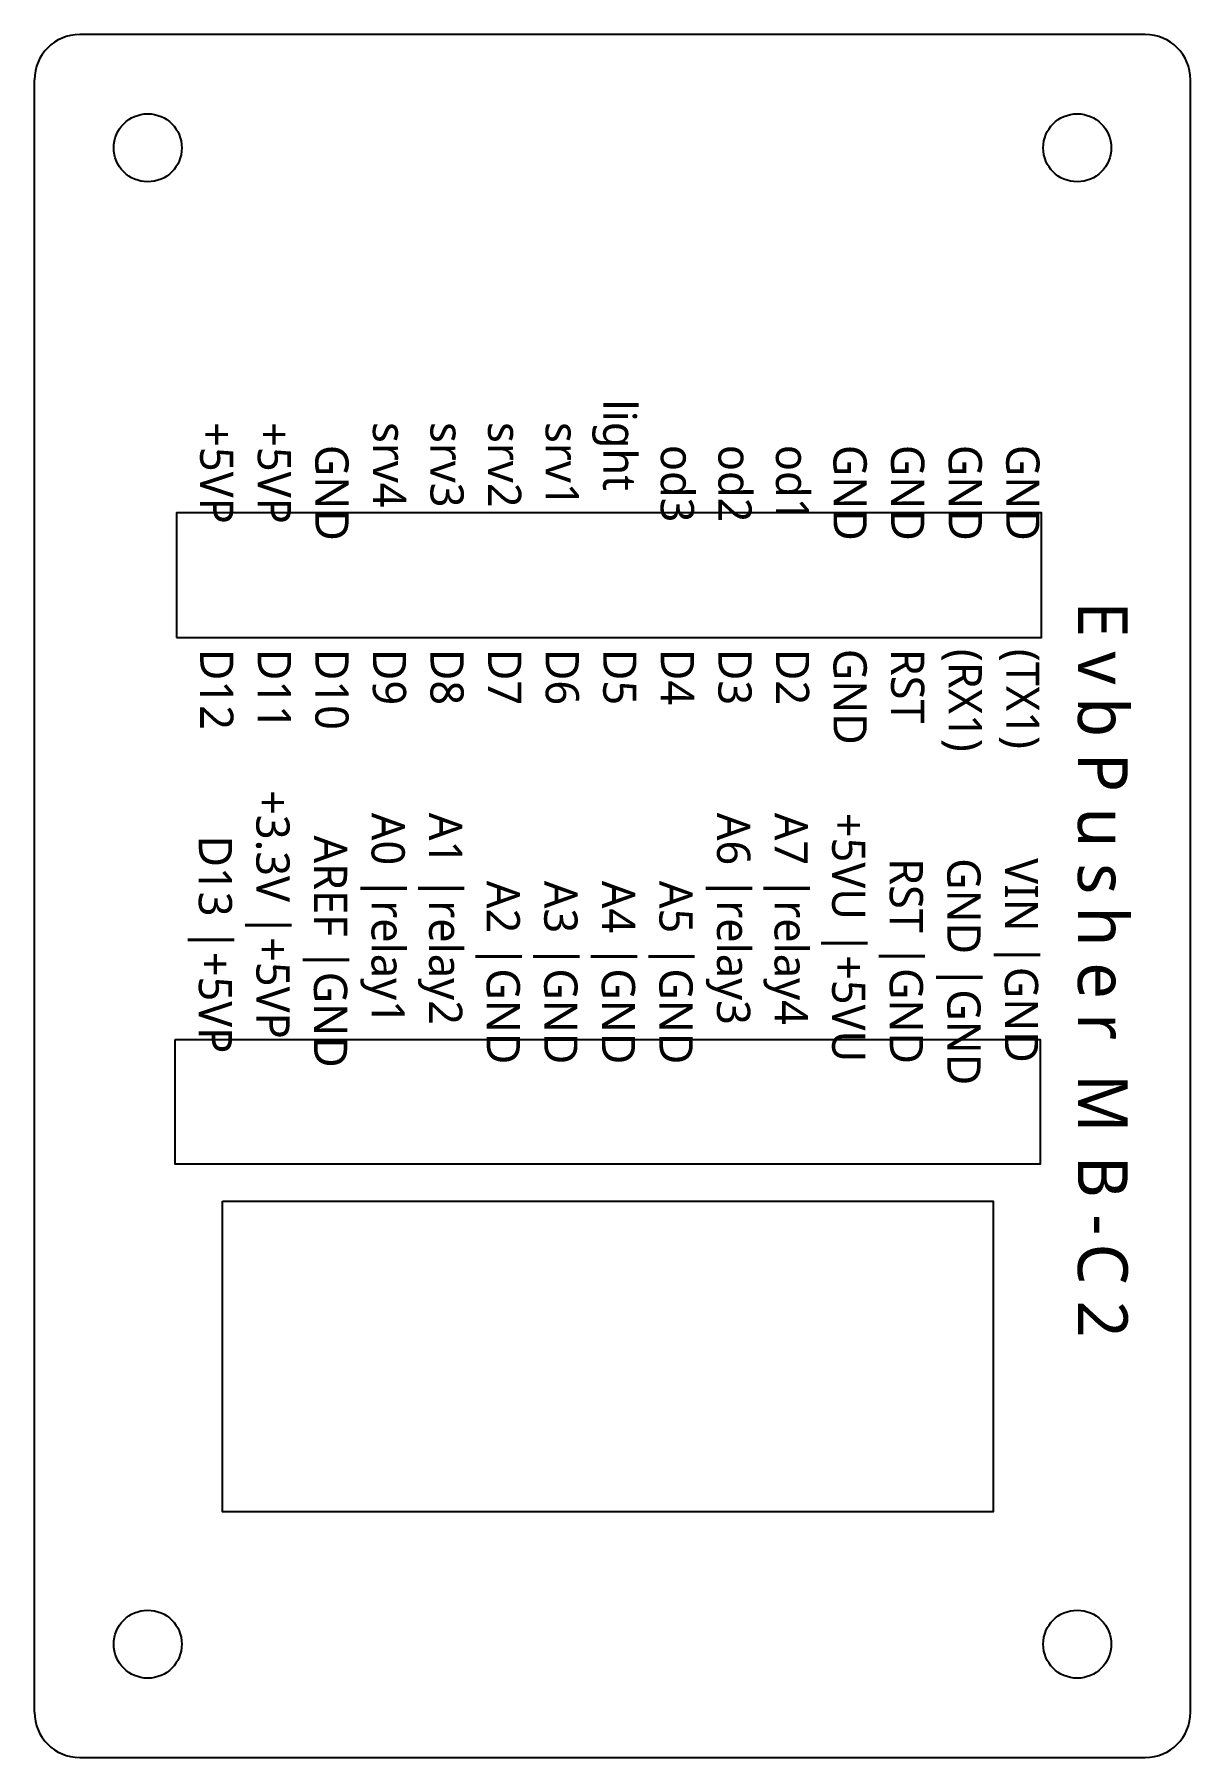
# Model space of a CAD drawing. Units: millimetres on the paper. Extents: x -29.3 to 21.7, y -31.2 to 44.8.
import ezdxf
from ezdxf.enums import TextEntityAlignment as Align

# ---------------------------------------------------------------- set-up
doc = ezdxf.new("R2010")
doc.units = ezdxf.units.MM
for name, color, linetype in [('1-1', 1, 'Continuous'), ('1-2', 1, 'Continuous'), ('1-3', 1, 'Continuous'), ('1-4', 1, 'Continuous'), ('1-5', 1, 'Continuous'), ('1-6', 4, 'Continuous')]:
    doc.layers.add(name, color=color, linetype=linetype)
doc.styles.add('Noto Sans JP Black', font='')
doc.styles.get('Noto Sans JP Black').set_extended_font_data('Noto Sans JP Black')

msp = doc.modelspace()

# ---------------------------------------------------------------- linework, layer by layer
at = {"layer": '1-1'}
for p, q in [((19.651, 44.843), (-27.349, 44.843)), ((-29.349, -29.157), (-29.349, 42.843)), ((21.651, -29.157), (21.651, 42.843)), ((-27.349, -31.157), (19.651, -31.157))]:
    msp.add_line(p, q, dxfattribs=at)
for centre, start, end in [((-27.349, 42.843), 90, 180), ((19.651, 42.843), 0, 90), ((-27.349, -29.157), 180, 270), ((19.651, -29.157), 270, 0)]:
    msp.add_arc(centre, 2, start, end, dxfattribs=at)
at = {"layer": '1-2'}
for centre in [(-24.349, 39.843), (16.651, 39.843), (-24.349, -26.157), (16.651, -26.157)]:
    msp.add_circle(centre, 1.5, dxfattribs=at)
at = {"layer": '1-3'}
msp.add_lwpolyline([(-23.079, 18.243), (15.081, 18.243), (15.081, 23.743), (-23.079, 23.743)], close=True, dxfattribs=at)
at = {"layer": '1-4'}
msp.add_lwpolyline([(-23.139, 0.513), (15.021, 0.513), (15.021, -4.987), (-23.139, -4.987)], close=True, dxfattribs=at)
at = {"layer": '1-5'}
msp.add_lwpolyline([(-21.049, -6.617), (12.951, -6.617), (12.951, -20.317), (-21.049, -20.317)], close=True, dxfattribs=at)

# ---------------------------------------------------------------- texts
at = {"layer": '1-6', "style": 'Noto Sans JP Black'}
for s, p in [('light', (-4.699, 28.743)), ('+5VP', (-22.479, 27.743)), ('+5VP', (-19.939, 27.743)), ('srv4', (-14.859, 27.743)), ('srv3', (-12.319, 27.743)), ('srv2', (-9.779, 27.743)), ('srv1', (-7.239, 27.743)), ('GND', (-17.399, 26.743)), ('od3', (-2.159, 26.743)), ('od2', (0.381, 26.743)), ('od1', (2.921, 26.743)), ('GND', (5.461, 26.743)), ('GND', (8.001, 26.743)), ('GND', (10.541, 26.743)), ('GND', (13.081, 26.743)), (' D12', (-22.479, 18.243)), (' D11', (-19.939, 18.243)), (' D10', (-17.399, 18.243)), (' D9', (-14.859, 18.243)), (' D8', (-12.319, 18.243)), (' D7', (-9.779, 18.243)), (' D6', (-7.239, 18.243)), (' D5', (-4.699, 18.243)), (' D4', (-2.159, 18.243)), (' D3', (0.381, 18.243)), (' D2', (2.921, 18.243)), (' GND', (5.461, 18.243)), (' RST', (8.001, 18.243)), (' (RX1)', (10.541, 18.243)), (' (TX1)', (13.081, 18.243)), ('+3.3V |+5VP', (-19.999, 11.513)), ('A0 |relay1', (-14.919, 10.513)), ('A1 |relay2', (-12.379, 10.513)), ('A6 |relay3', (0.321, 10.513)), ('A7 |relay4', (2.861, 10.513)), ('+5VU |+5VU', (5.401, 10.513)), ('D13 |+5VP', (-22.539, 9.513)), ('AREF |GND', (-17.459, 9.513)), ('GND |GND', (10.481, 8.513)), ('VIN |GND', (13.021, 8.513)), ('RST |GND', (7.941, 8.513)), ('A2 |GND', (-9.839, 7.513)), ('A3 |GND', (-7.299, 7.513)), ('A4 |GND', (-4.759, 7.513)), ('A5 |GND', (-2.219, 7.513))]:
    msp.add_text(s, height=1.466, rotation=270, dxfattribs=at).set_placement(p, align=Align.BOTTOM_LEFT)
at = {"layer": '1-6', "color": 7, "insert": (16.651, 19.843), "char_height": 2.199, "attachment_point": 7, "rotation": 270, "style": 'Noto Sans JP Black'}
msp.add_mtext('\\T1.39;EvbPusher\\~MB-C2', dxfattribs=at)

doc.saveas('drawing.dxf')
